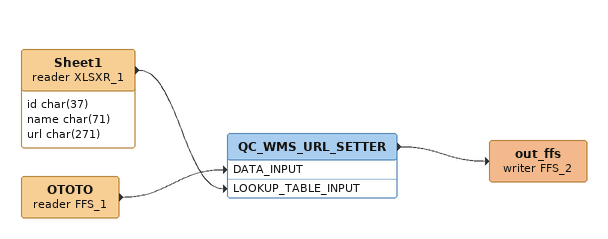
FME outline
Sheet1 (reader XLSXR_1)
    attributes: id char(37), name char(71), url char(271)
    -> QC_WMS_URL_SETTER [LOOKUP_TABLE_INPUT]
OTOTO (reader FFS_1)
    -> QC_WMS_URL_SETTER [DATA_INPUT]
QC_WMS_URL_SETTER
    -> out_ffs (writer FFS_2)
out_ffs (writer FFS_2)
